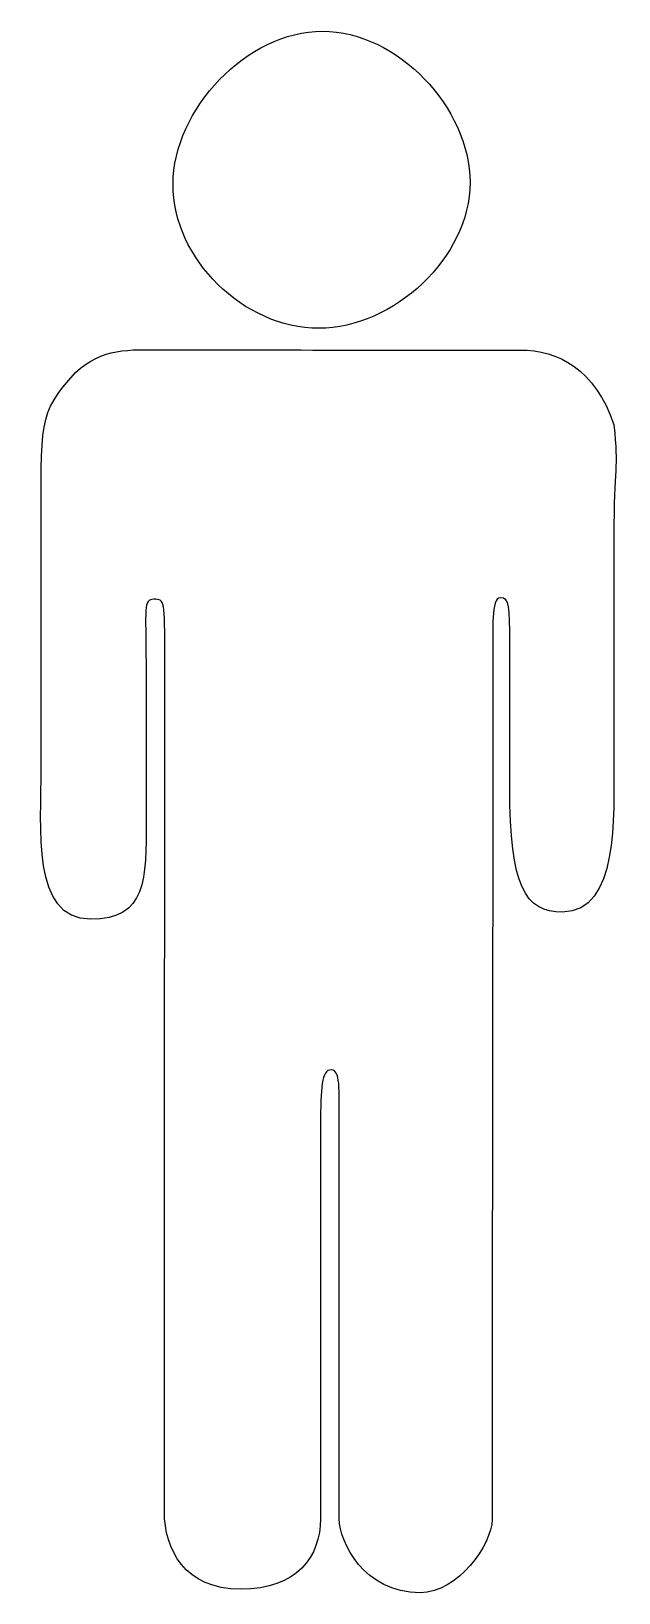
# Model space of a CAD drawing. Header units: centimetres. Extents: x -2.4 to 5.7, y -11.2 to 10.3.
import ezdxf

# ---------------------------------------------------------------- set-up
doc = ezdxf.new("R2010")
doc.units = ezdxf.units.CM
doc.header["$MEASUREMENT"] = 0
doc.layers.add('Camada 1', color=7, linetype='Continuous')

msp = doc.modelspace()

# ---------------------------------------------------------------- linework, layer by layer
at = {"layer": 'Camada 1'}
for points, knots in [([(1.59499, 6.19284), (2.62522, 6.19284), (3.67459, 7.166), (3.67459, 8.19613), (3.67459, 8.19613), (3.67459, 9.22591), (2.67552, 10.27536), (1.64526, 10.27536), (1.64526, 10.27536), (0.61548, 10.27536), (-0.40889, 9.20131), (-0.40889, 8.17153), (-0.40889, 8.17153), (-0.40889, 7.14129), (0.5652, 6.19284), (1.59499, 6.19284)], [0, 0, 0, 0, 0.2, 0.2, 0.2, 0.2, 0.4, 0.4, 0.4, 0.4, 0.6, 0.6, 0.6, 0.6, 1, 1, 1, 1]), ([(5.6528, 0.22804), (5.6528, 1.23274), (5.6528, 2.29676), (5.6528, 3.31832), (5.6528, 3.31832), (5.6528, 4.32845), (5.72, 4.23156), (5.6528, 4.86322), (5.6528, 4.86322), (5.39547, 5.63612), (4.88035, 5.89345), (4.36521, 5.89345), (4.36521, 5.89345), (3.26372, 5.89345), (2.89894, 5.89345), (2.04794, 5.89345), (2.04794, 5.89345), (1.0131, 5.89345), (0.51079, 5.89663), (-0.51944, 5.89663), (-0.51944, 5.89663), (-1.03411, 5.89663), (-1.36957, 5.93042), (-1.75168, 5.58352), (-1.75168, 5.58352), (-2.2728, 4.99305), (-2.22065, 4.94138), (-2.22065, 3.29313), (-2.22065, 3.29313), (-2.22065, 2.47864), (-2.22065, 1.05722), (-2.22065, 0.14856), (-2.22065, 0.14856), (-2.22065, -0.66509), (-2.35826, -1.93114), (-1.54329, -1.93114), (-1.54329, -1.93114), (-0.76991, -1.93114), (-0.77719, -1.3794), (-0.77719, -0.55763), (-0.77719, -0.55763), (-0.77719, 0.60331), (-0.77992, 0.90454), (-0.77992, 1.59013), (-0.77992, 1.59013), (-0.77992, 2.33975), (-0.82289, 2.46722), (-0.6721, 2.46722), (-0.6721, 2.46722), (-0.52036, 2.46722), (-0.52176, 2.45719), (-0.52176, 1.66051), (-0.52176, 1.66051), (-0.52176, 0.92232), (-0.52718, -9.47189), (-0.52718, -10.07297), (-0.52718, -10.07297), (-0.52718, -10.58809), (-0.25254, -11.13972), (0.52311, -11.13972), (0.52311, -11.13972), (1.29649, -11.13972), (1.61917, -10.6872), (1.61917, -10.17209), (1.61917, -10.17209), (1.61917, -9.24425), (1.61917, -5.20422), (1.61917, -4.76456), (1.61917, -4.76456), (1.61917, -4.24944), (1.63658, -3.99989), (1.76408, -3.99989), (1.76408, -3.99989), (1.89391, -3.99989), (1.87698, -4.24945), (1.87698, -4.76456), (1.87698, -4.76456), (1.87698, -5.22896), (1.87698, -9.22049), (1.87698, -10.17209), (1.87698, -10.17209), (1.87698, -10.49205), (2.2166, -11.1882), (2.9895, -11.1882), (2.9895, -11.1882), (3.50462, -11.1882), (3.9782, -10.52629), (3.9782, -10.18305), (3.9782, -10.18305), (3.9782, -8.12311), (3.99011, 1.04346), (3.99011, 1.69158), (3.99011, 1.69158), (3.99011, 2.0426), (3.95987, 2.48874), (4.09158, 2.48874), (4.09158, 2.48874), (4.22273, 2.48874), (4.22049, 2.36761), (4.22049, 1.8612), (4.22049, 1.8612), (4.22049, 1.28065), (4.22049, 0.6924), (4.22049, -0.12206), (4.22049, -0.12206), (4.22049, -1.47638), (4.43073, -1.8319), (4.94587, -1.8319), (4.94587, -1.8319), (5.71825, -1.83187), (5.6528, -0.50922), (5.6528, 0.22804)], [0, 0, 0, 0, 0.03448276, 0.03448276, 0.03448276, 0.03448276, 0.06896552, 0.06896552, 0.06896552, 0.06896552, 0.10344828, 0.10344828, 0.10344828, 0.10344828, 0.13793103, 0.13793103, 0.13793103, 0.13793103, 0.17241379, 0.17241379, 0.17241379, 0.17241379, 0.20689655, 0.20689655, 0.20689655, 0.20689655, 0.24137931, 0.24137931, 0.24137931, 0.24137931, 0.27586207, 0.27586207, 0.27586207, 0.27586207, 0.31034483, 0.31034483, 0.31034483, 0.31034483, 0.34482759, 0.34482759, 0.34482759, 0.34482759, 0.37931034, 0.37931034, 0.37931034, 0.37931034, 0.4137931, 0.4137931, 0.4137931, 0.4137931, 0.44827586, 0.44827586, 0.44827586, 0.44827586, 0.48275862, 0.48275862, 0.48275862, 0.48275862, 0.51724138, 0.51724138, 0.51724138, 0.51724138, 0.55172414, 0.55172414, 0.55172414, 0.55172414, 0.5862069, 0.5862069, 0.5862069, 0.5862069, 0.62068966, 0.62068966, 0.62068966, 0.62068966, 0.65517241, 0.65517241, 0.65517241, 0.65517241, 0.68965517, 0.68965517, 0.68965517, 0.68965517, 0.72413793, 0.72413793, 0.72413793, 0.72413793, 0.75862069, 0.75862069, 0.75862069, 0.75862069, 0.79310345, 0.79310345, 0.79310345, 0.79310345, 0.82758621, 0.82758621, 0.82758621, 0.82758621, 0.86206897, 0.86206897, 0.86206897, 0.86206897, 0.89655172, 0.89655172, 0.89655172, 0.89655172, 0.93103448, 0.93103448, 0.93103448, 0.93103448, 1, 1, 1, 1])]:
    msp.add_open_spline(points, degree=3, knots=knots, dxfattribs=at)

doc.saveas('drawing.dxf')
